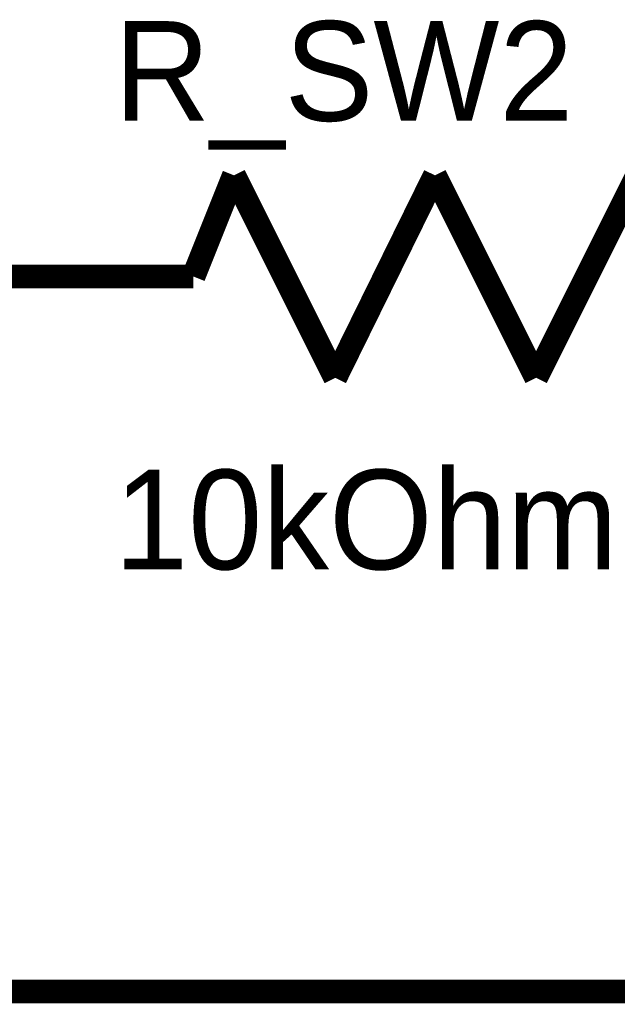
# Model space of a CAD drawing. Header units: inches. Extents: x 0 to 16.9, y 0 to 11.7.
# Drawn here: x 15.2789 to 15.575, y 2.8286 to 3.316 of the extents above; entities that cross this region are included whole.
import ezdxf

# ---------------------------------------------------------------- set-up
doc = ezdxf.new("R2010")
doc.units = ezdxf.units.IN
doc.header["$MEASUREMENT"] = 0
doc.layers.add('Sheet', color=255, linetype='Continuous')

msp = doc.modelspace()

# ---------------------------------------------------------------- linework, layer by layer
at = {"layer": 'Sheet'}
for points in [[(15.38508, 3.23886, 0.0118, 0.0118, 0), (15.36502, 3.1887, 0.0118, 0.0118, 0)], [(15.43523, 3.13853, 0.0118, 0.0118, 0), (15.38508, 3.23886, 0.0118, 0.0118, 0)], [(15.48461, 3.23886, 0.0118, 0.0118, 0), (15.43523, 3.13853, 0.0118, 0.0118, 0)], [(15.53476, 3.13853, 0.0118, 0.0118, 0), (15.48461, 3.23886, 0.0118, 0.0118, 0)], [(15.58491, 3.23886, 0.0118, 0.0118, 0), (15.53476, 3.13853, 0.0118, 0.0118, 0)], [(15.36502, 3.1887, 0.0118, 0.0118, 0), (15.1652, 3.1887, 0.0118, 0.0118, 0)], [(15.36502, 3.1887, 0.0118, 0.0118, 0), (15.33493, 3.1887, 0.0118, 0.0118, 0)], [(14.52637, 2.83448, 0.0118, 0.0118, 0), (14.64441, 2.83448, 0.0118, 0.0118, 0), (15.15594, 2.83448, 0.0118, 0.0118, 0), (15.86497, 2.83448, 0.0118, 0.0118, 0)]]:
    msp.add_lwpolyline(points, format="xyseb", dxfattribs=at)

# ---------------------------------------------------------------- texts
for s, p in [('R_SW2', (15.32567, 3.26587)), ('10kOhm', (15.32567, 3.04361))]:
    msp.add_text(s, height=0.049389, dxfattribs=at).set_placement(p)

doc.saveas('drawing.dxf')
